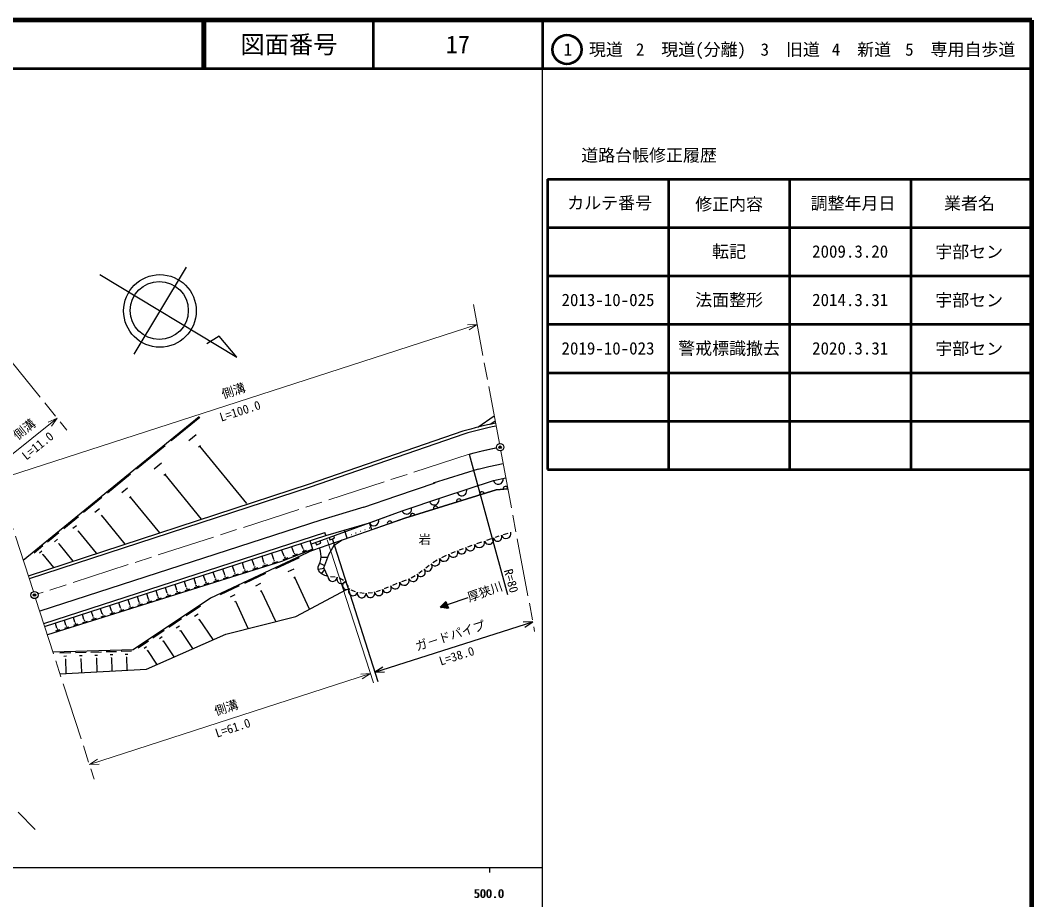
# Model space of a CAD drawing. Units: millimetres, scale not verified. Extents: x 40000 to 680000, y 20000 to 380000.
# Drawn here: x 471133 to 680000, y 198357 to 380000 of the extents above; entities that cross this region are included whole.
import ezdxf
from ezdxf.enums import TextEntityAlignment as Align

# ---------------------------------------------------------------- set-up
doc = ezdxf.new("R2010")
doc.units = ezdxf.units.MM
doc.header["$LTSCALE"] = 1000
doc.header["$PDMODE"] = 32
doc.header["$PDSIZE"] = 500
doc.linetypes.add('CHAIN', pattern=[18.5, 12, -1.5, 3.5, -1.5])
for name, color, linetype, lineweight in [('M-BGD', 7, 'Continuous', 25), ('M-BMK', 2, 'CHAIN', 13), ('M-BMK-SRVR', 3, 'Continuous', 25), ('M-STR-HTXT', 7, 'Continuous', 13), ('M-STR-STRC', 7, 'Continuous', 25), ('M-TTL', 2, 'Continuous', 140), ('M-TTL-BAND', 7, 'Continuous', 25), ('M-TTL-FRAM', 2, 'Continuous', 50), ('M-TTL-LINE', 7, 'Continuous', 50)]:
    doc.layers.add(name, color=color, linetype=linetype, lineweight=lineweight)
doc.layers.add('M-OTRS', color=6, linetype='Continuous')
doc.layers.add('M-TTL-TXT', color=7, linetype='Continuous')
doc.styles.add('@ＭＳ ゴシック', font='')
doc.styles.add('ＭＳ ゴシック', font='')
doc.styles.get('@ＭＳ ゴシック').set_extended_font_data('@MS Gothic')
doc.styles.get('ＭＳ ゴシック').set_extended_font_data('MS Gothic')

msp = doc.modelspace()

# ---------------------------------------------------------------- linework, layer by layer
at = {"layer": 'M-BGD'}
for p, q in [((505424, 328980), (494576, 311020)), ((487600, 327490), (515846, 310428)), ((512185, 314747), (509649, 313149)), ((515846, 310428), (512185, 314747)), ((471754, 268462), (508077, 298174)), ((502285, 293178), (508204, 298020)), ((565588, 295938), (569010, 298301)), ((569215, 297209), (568149, 296537)), ((562524, 295109), (530779, 284170)), ((562705, 294537), (530970, 283601)), ((505957, 293218), (507437, 294428)), ((495131, 287326), (501050, 292168)), ((507965, 291896), (508335, 292199)), ((508150, 292047), (517855, 280183)), ((563849, 290357), (571764, 261420)), ((498803, 287366), (500283, 288576)), ((567858, 287839), (570852, 288473)), ((489138, 282423), (493896, 286315)), ((500810, 286044), (501180, 286346)), ((500995, 286195), (508522, 276994)), ((565718, 287311), (556428, 284371)), ((565718, 287311), (567858, 287839)), ((530779, 284170), (472802, 265221)), ((548904, 281777), (556818, 284495)), ((558425, 281501), (568862, 284963)), ((568862, 284963), (571414, 285475)), ((568862, 284963), (571414, 285475)), ((530970, 283601), (472988, 264650)), ((492090, 282456), (493279, 283429)), ((550522, 277141), (569375, 283026)), ((569375, 283026), (550522, 277141)), ((569375, 283026), (571831, 283248)), ((571831, 283248), (569375, 283026)), ((484196, 278381), (487996, 281489)), ((493703, 281393), (494001, 281636)), ((493852, 281515), (499865, 274164)), ((542091, 279448), (548904, 281777)), ((549978, 278699), (558425, 281501)), ((486553, 278406), (487503, 279183)), ((531166, 271786), (549978, 278699)), ((542091, 279448), (533188, 276751)), ((543219, 276215), (549978, 278699)), ((533188, 276751), (475153, 257962)), ((480120, 275046), (483130, 277509)), ((487842, 277558), (488080, 277752)), ((487961, 277655), (492725, 271830)), ((531585, 270585), (550522, 277141)), ((534204, 273611), (543219, 276215)), ((543717, 274785), (543219, 276215)), ((550522, 277141), (543717, 274785)), ((475985, 255393), (534019, 274182)), ((476758, 272297), (479117, 274226)), ((481987, 275067), (482740, 275682)), ((483008, 274394), (483196, 274548)), ((483102, 274471), (486837, 269906)), ((534204, 273611), (534019, 274182)), ((538672, 273039), (538082, 274731)), ((539443, 273762), (539537, 273797)), ((540382, 274107), (540476, 274142)), ((541321, 274452), (541415, 274487)), ((542259, 274797), (542353, 274832)), ((543198, 275142), (543292, 275177)), ((570912, 273787), (571855, 274089)), ((476170, 254823), (534204, 273611)), ((478222, 272313), (478811, 272795)), ((479022, 271786), (479169, 271906)), ((479095, 271846), (481981, 268319)), ((529552, 270822), (529161, 271809)), ((530902, 272542), (531585, 270585)), ((532105, 272131), (532277, 271662)), ((532277, 271662), (533216, 272007)), ((533216, 272007), (533043, 272476)), ((534856, 269647), (535968, 271574)), ((534921, 273166), (535093, 272696)), ((535093, 272696), (536032, 273041)), ((536032, 273041), (535859, 273511)), ((535968, 271574), (537626, 272686)), ((538505, 273417), (538599, 273452)), ((563579, 271254), (564461, 271566)), ((565429, 271903), (566425, 272251)), ((567512, 272633), (568427, 272953)), ((569271, 273243), (570052, 273506)), ((473986, 270029), (475808, 271519)), ((475116, 270041), (475572, 270414)), ((475734, 269634), (475848, 269728)), ((475791, 269681), (477976, 267010)), ((531585, 270585), (510453, 260674)), ((523497, 268654), (523109, 269893)), ((531520, 270773), (525111, 268231)), ((525628, 269348), (525168, 270508)), ((527622, 270097), (527196, 271169)), ((528318, 269718), (527375, 269344)), ((527651, 270108), (527592, 270085)), ((527852, 269861), (527616, 269767)), ((530205, 270466), (529321, 270116)), ((529580, 270833), (529525, 270811)), ((529768, 270600), (529547, 270512)), ((533855, 266916), (534856, 269647)), ((558207, 269055), (559169, 269499)), ((560111, 269912), (560977, 270272)), ((561854, 270618), (562693, 270933)), ((525111, 268231), (476740, 253063)), ((517385, 266725), (517005, 267938)), ((519414, 267368), (519030, 268594)), ((519448, 267378), (519380, 267357)), ((521452, 268013), (521064, 269252)), ((522205, 267529), (521112, 267186)), ((521487, 268024), (521418, 268003)), ((521692, 267728), (521419, 267642)), ((524249, 268170), (523156, 267827)), ((523531, 268665), (523463, 268644)), ((523737, 268369), (523463, 268284)), ((523889, 266755), (528831, 269073)), ((526369, 268945), (525365, 268546)), ((525659, 269360), (525596, 269336)), ((525873, 269097), (525622, 268997)), ((532956, 267842), (534020, 267366)), ((533239, 269137), (534659, 269111)), ((554862, 266926), (555560, 267476)), ((556346, 268037), (557194, 268552)), ((509363, 264186), (508999, 265346)), ((511355, 264816), (510987, 265990)), ((513356, 265450), (512984, 266636)), ((513389, 265460), (513323, 265439)), ((515366, 266086), (514990, 267286)), ((516099, 265614), (515034, 265280)), ((515399, 266097), (515333, 266076)), ((515599, 265808), (515333, 265725)), ((518125, 266249), (517051, 265913)), ((517419, 266736), (517352, 266715)), ((517621, 266445), (517352, 266361)), ((517495, 263756), (521868, 265807)), ((520160, 266888), (519076, 266548)), ((519652, 267085), (519381, 267000)), ((526438, 266141), (527673, 266721)), ((532685, 266608), (533885, 266847)), ((533357, 265678), (533997, 266591)), ((534642, 265115), (533855, 266916)), ((551868, 264863), (552695, 265313)), ((553467, 265829), (554158, 266358)), ((503444, 262311), (503092, 263433)), ((505408, 262933), (505052, 264068)), ((507381, 263558), (507021, 264706)), ((507413, 263568), (507349, 263548)), ((507606, 263290), (507349, 263209)), ((510077, 263726), (509040, 263401)), ((509396, 264196), (509331, 264175)), ((509591, 263915), (509331, 263834)), ((512075, 264352), (511029, 264024)), ((511388, 264826), (511322, 264806)), ((511584, 264543), (511323, 264461)), ((512509, 261418), (516403, 263244)), ((514082, 264982), (513027, 264651)), ((513587, 265174), (513323, 265092)), ((519750, 263213), (520844, 263726)), ((527596, 264876), (527905, 265021)), ((527751, 264949), (530809, 258428)), ((535199, 265115), (536133, 265058)), ((537032, 264826), (537894, 264370)), ((538447, 263703), (538846, 262999)), ((548079, 263349), (548959, 263727)), ((549914, 264111), (550879, 264458)), ((497605, 260462), (497265, 261547)), ((499542, 261076), (499198, 262173)), ((499573, 261086), (499511, 261066)), ((501488, 261692), (501140, 262802)), ((502177, 261249), (501176, 260935)), ((501520, 261702), (501457, 261682)), ((501708, 261431), (501457, 261353)), ((504138, 261864), (503129, 261547)), ((503475, 262321), (503412, 262301)), ((503665, 262048), (503412, 261969)), ((506109, 262482), (505090, 262162)), ((505440, 262943), (505376, 262923)), ((505631, 262667), (505376, 262587)), ((508088, 263102), (507061, 262780)), ((514517, 260934), (515491, 261391)), ((520776, 262094), (521049, 262222)), ((520912, 262158), (523853, 255887)), ((528072, 256857), (538516, 262423)), ((539402, 262381), (540267, 262023)), ((541230, 261792), (542116, 261698)), ((543006, 261715), (543840, 261827)), ((544694, 262029), (545510, 262290)), ((546362, 262615), (547193, 262964)), ((489945, 258037), (489621, 259072)), ((491847, 258639), (491519, 259687)), ((493758, 259244), (493425, 260304)), ((493788, 259254), (493727, 259235)), ((510453, 260674), (494449, 249956)), ((495677, 259852), (495341, 260924)), ((496347, 259420), (495373, 259115)), ((495707, 259861), (495646, 259842)), ((495890, 259598), (495647, 259522)), ((498281, 260027), (497299, 259719)), ((497636, 260472), (497574, 260453)), ((497820, 260206), (497575, 260129)), ((500225, 260636), (499233, 260326)), ((499759, 260817), (499512, 260740)), ((505408, 257054), (508378, 259043)), ((515430, 259937), (515673, 260052)), ((515552, 259995), (518156, 254441)), ((557876, 258765), (559045, 259967)), ((557954, 258845), (559275, 259306)), ((557987, 258751), (559308, 259212)), ((558109, 259005), (559243, 259401)), ((558208, 258722), (559341, 259118)), ((558265, 259166), (559210, 259495)), ((558421, 259326), (559177, 259590)), ((558430, 258694), (559374, 259023)), ((558577, 259486), (559144, 259684)), ((558733, 259647), (559111, 259778)), ((558889, 259807), (559078, 259873)), ((559045, 259967), (559539, 258551)), ((563541, 260741), (559292, 259259)), ((484293, 256247), (483980, 257246)), ((486168, 256841), (485852, 257852)), ((488053, 257438), (487732, 258461)), ((488698, 257022), (487760, 256728)), ((488082, 257447), (488023, 257429)), ((488258, 257193), (488024, 257120)), ((490597, 257618), (489650, 257321)), ((489975, 258047), (489916, 258028)), ((490153, 257790), (489916, 257716)), ((492505, 258216), (491549, 257916)), ((491877, 258649), (491817, 258630)), ((492056, 258390), (491818, 258315)), ((494421, 258817), (493457, 258514)), ((493969, 258993), (493728, 258917)), ((507118, 256909), (507861, 257406)), ((559539, 258551), (557876, 258765)), ((558652, 258665), (559407, 258929)), ((558874, 258637), (559440, 258834)), ((559095, 258608), (559473, 258740)), ((559317, 258580), (559506, 258645)), ((478718, 254482), (478416, 255445)), ((480568, 255068), (480262, 256042)), ((480596, 255077), (480540, 255059)), ((480766, 254832), (480540, 254762)), ((482426, 255656), (482117, 256643)), ((483054, 255252), (482142, 254966)), ((482455, 255665), (482398, 255647)), ((482626, 255419), (482398, 255347)), ((484927, 255839), (484006, 255551)), ((484322, 256257), (484264, 256238)), ((484495, 256007), (484264, 255935)), ((486808, 256429), (485879, 256138)), ((486197, 256850), (486139, 256832)), ((486372, 256599), (486140, 256526)), ((501809, 254644), (504459, 256419)), ((503335, 254515), (503998, 254958)), ((507993, 256205), (508179, 256329)), ((508086, 256267), (510881, 252094)), ((513610, 253186), (528072, 256857)), ((479334, 254086), (478439, 253805)), ((478746, 254491), (478690, 254474)), ((478914, 254249), (478691, 254179)), ((481190, 254668), (480286, 254384)), ((497239, 245991), (513610, 253186)), ((498517, 252439), (500874, 254018)), ((504116, 253886), (504282, 253997)), ((504199, 253942), (506674, 250246)), ((495504, 250421), (497593, 251820)), ((496707, 250319), (497229, 250669)), ((499874, 252324), (500463, 252719)), ((500569, 251765), (500716, 251864)), ((500642, 251814), (502826, 248554)), ((494449, 249956), (477892, 249504)), ((479290, 249342), (481549, 249404)), ((480155, 248688), (480720, 248703)), ((482533, 249431), (484748, 249491)), ((483382, 248789), (483936, 248804)), ((485733, 249518), (487905, 249577)), ((486565, 248889), (487108, 248903)), ((488890, 249604), (491020, 249662)), ((489706, 248987), (490239, 249002)), ((492005, 249689), (494093, 249746)), ((492805, 249084), (493327, 249098)), ((497323, 249824), (497453, 249911)), ((497388, 249868), (499304, 247007)), ((480385, 248016), (480527, 248020)), ((480456, 248018), (480533, 245186)), ((483608, 248130), (483746, 248134)), ((483677, 248132), (483752, 245360)), ((486787, 248243), (486923, 248246)), ((486855, 248244), (486929, 245532)), ((489923, 248354), (490056, 248357)), ((489990, 248355), (490062, 245702)), ((493018, 248463), (493148, 248467)), ((493083, 248465), (493154, 245870)), ((479343, 245021), (497239, 245991))]:
    msp.add_line(p, q, dxfattribs=at)
for centre, radius in [((499978, 319964), 7493), ((499848, 320053), 5995)]:
    msp.add_circle(centre, radius, dxfattribs=at)
for centre, radius, start, end in [((586088, 214068), 84398, 101.48257, 106.21282), ((586088, 214068), 83798, 101.48257, 106.2028), ((569842, 285160), 1000, 191.33403, 11.33403), ((562317, 282792), 1000, 198.35207, 18.35207), ((566479, 282122), 500, 17.33664, 197.33664), ((571333, 283203), 500, 5.15705, 185.15705), ((556622, 280903), 1000, 198.35207, 18.35207), ((561706, 280632), 500, 17.33664, 197.33664), ((550927, 279014), 1000, 198.35207, 18.35207), ((552160, 277652), 500, 17.33664, 197.33664), ((556933, 279142), 500, 17.33664, 197.33664), ((544157, 276560), 1000, 200.17679, 20.17679), ((547419, 276067), 500, 19.09487, 199.09487), ((569716, 273248), 862, 189.56085, 27.57414), ((571447, 273979), 1022, 198.97635, 16.52127), ((564057, 271379), 958, 197.1219, 21.80524), ((565940, 272168), 1082, 203.53357, 14.97492), ((567927, 272771), 996, 198.98711, 19.54975), ((558635, 269348), 1084, 209.73222, 19.80361), ((560553, 270054), 959, 200.6517, 24.50218), ((562310, 270705), 920, 196.03073, 25.22962), ((555279, 267147), 912, 213.30062, 42.59225), ((556791, 268339), 1018, 214.38862, 27.53799), ((552289, 265041), 967, 203.46024, 33.24501), ((553881, 266011), 898, 209.35346, 44.94936), ((535619, 265080), 977, 177.95345, 353.41998), ((537437, 264574), 934, 155.00957, 325.89289), ((538510, 263264), 841, 110.89794, 313.90545), ((548547, 263528), 978, 202.18709, 23.95444), ((550401, 264343), 1048, 203.52225, 17.36118), ((539844, 262090), 941, 142.87885, 347.56379), ((541654, 261653), 921, 165.22511, 2.47125), ((543448, 261638), 876, 176.42913, 18.81634), ((545153, 262049), 886, 188.3306, 26.91142), ((546826, 262724), 924, 197.28645, 28.01789)]:
    msp.add_arc(centre, radius, start, end, dxfattribs=at)
msp.add_open_spline([(534642, 265115), (533819, 265408), (532923, 265676), (532685, 266608), (532485, 267392), (533123, 267809), (533205, 268615), (533302, 269570), (533186, 270004), (532960, 271061)], degree=3, knots=[0, 0, 0, 0, 1, 1, 1, 2, 2, 2, 3, 3, 3, 3], dxfattribs=at)
at = {"layer": 'M-BMK'}
for p, q in [((456157, 325891), (480767, 295315)), ((570086, 292560), (564700, 321310)), ((563849, 290357), (474789, 261523)), ((570362, 291086), (577349, 253793)), ((473844, 262005), (464835, 289833)), ((474306, 260578), (486396, 223237))]:
    msp.add_line(p, q, dxfattribs=at)
msp.add_arc((584956, 213191), 80000, 101.14873, 105.29825, dxfattribs=at)
at = {"layer": 'M-BMK-SRVR'}
for centre in [(570224, 291823), (474075, 261292)]:
    msp.add_circle(centre, 750, dxfattribs=at)
for p in [(570224, 291823), (474075, 261292)]:
    msp.add_point(p, dxfattribs=at)
at = {"layer": 'M-OTRS'}
for p in [(570224, 291823), (474075, 261292)]:
    msp.add_point(p, dxfattribs=at)
at = {"layer": 'M-STR-HTXT'}
for p, q in [((466375, 285076), (565477, 317161)), ((565477, 317161), (563480, 317059)), ((563799, 316074), (565477, 317161)), ((468302, 289389), (478760, 297808)), ((478760, 297808), (476931, 297000)), ((477580, 296193), (478760, 297808)), ((534512, 272660), (544061, 243167)), ((485410, 226281), (543445, 245070)), ((543445, 245070), (541447, 244967)), ((541766, 243982), (543445, 245070)), ((487089, 227369), (485410, 226281)), ((485410, 226281), (487408, 226384)), ((470674, 216436), (474209, 212900))]:
    msp.add_line(p, q, dxfattribs=at)
at = {"layer": 'M-STR-STRC'}
for p, q in [((535522, 272952), (544961, 243424)), ((544352, 245329), (576981, 255759)), ((576981, 255759), (574983, 255664)), ((575298, 254678), (576981, 255759)), ((546035, 246410), (544352, 245329)), ((544352, 245329), (546350, 245424))]:
    msp.add_line(p, q, dxfattribs=at)
at = {"layer": 'M-TTL'}
for p, q in [((680000, 380000), (40000, 380000)), ((680000, 20000), (680000, 380000))]:
    msp.add_line(p, q, dxfattribs=at)
at = {"layer": 'M-TTL-BAND'}
for p, q in [((579000, 20000), (579000, 370000)), ((40000, 205000), (579000, 205000)), ((568000, 205000), (568000, 204000))]:
    msp.add_line(p, q, dxfattribs=at)
at = {"layer": 'M-TTL-FRAM'}
for p, q in [((580000, 347197), (580000, 287197)), ((580000, 347197), (680000, 347197)), ((580000, 287197), (680000, 287197))]:
    msp.add_line(p, q, dxfattribs=at)
at = {"layer": 'M-TTL-LINE'}
for p, q in [((508747, 380000), (508747, 370000)), ((509247, 380000), (509247, 370000)), ((543997, 380000), (543997, 370000)), ((579000, 380000), (579000, 370000)), ((40000, 370000), (680000, 370000)), ((605000, 347197), (605000, 287197)), ((630000, 347197), (630000, 287197)), ((655000, 347197), (655000, 287197)), ((580000, 337197), (680000, 337197)), ((580000, 327197), (680000, 327197)), ((580000, 317197), (680000, 317197)), ((580000, 307197), (680000, 307197)), ((580000, 297197), (680000, 297197))]:
    msp.add_line(p, q, dxfattribs=at)
msp.add_circle((584031, 373958), 3000, dxfattribs=at)

# ---------------------------------------------------------------- texts
at = {"layer": 'M-BGD', "style": 'ＭＳ ゴシック'}
msp.add_text('岩', height=1833, dxfattribs=at).set_placement((554665, 272759), align=Align.MIDDLE_CENTER)
msp.add_text('R=80', height=1833, rotation=285.298, dxfattribs=at).set_placement((570445, 266242), align=Align.BOTTOM_LEFT)
msp.add_text('厚狭川', height=1833, rotation=19.232, dxfattribs=at).set_placement((563541, 260741), align=Align.MIDDLE_LEFT)
at = {"layer": 'M-STR-HTXT', "style": 'ＭＳ ゴシック'}
for rotation, p in [(17.94, (515618, 302070)), (38.83, (472904, 294377)), (17.94, (514119, 236627))]:
    msp.add_text('側溝', height=1833, rotation=rotation, dxfattribs=at).set_placement(p, align=Align.BOTTOM_CENTER)
at = {"layer": 'M-STR-HTXT', "style": '@ＭＳ ゴシック'}
for s, rotation, p in [('L=100.0', 17.94, (516234, 300167)), ('L=11.0', 38.83, (474158, 292819)), ('L=61.0', 17.94, (514735, 234724))]:
    msp.add_text(s, height=1833, rotation=rotation, dxfattribs=at).set_placement(p, align=Align.TOP_CENTER)
at = {"layer": 'M-STR-STRC', "style": 'ＭＳ ゴシック'}
msp.add_text('ガ－ドパイプ', height=1833, rotation=17.727, dxfattribs=at).set_placement((560362, 251496), align=Align.BOTTOM_CENTER)
at = {"layer": 'M-STR-STRC', "style": '@ＭＳ ゴシック'}
msp.add_text('L=38.0', height=1833, rotation=17.727, dxfattribs=at).set_placement((560971, 249591), align=Align.TOP_CENTER)
at = {"layer": 'M-TTL-BAND', "style": 'ＭＳ ゴシック'}
for p in [(567844, 198195), (568000, 198195)]:
    msp.add_text('500.0', height=1833, dxfattribs=at).set_placement(p, align=Align.BOTTOM_CENTER)
at = {"layer": 'M-TTL-TXT', "style": 'ＭＳ ゴシック'}
for s, height, p in [('図面番号', 3666, (526622, 375000)), ('17', 3666, (561497, 375000)), ('1\u3000現道', 2566, (589448, 373958)), ('2\u3000現道(分離)', 2566, (609619, 373958)), ('3\u3000旧道', 2566, (630121, 373958)), ('4\u3000新道', 2566, (644824, 373958)), ('5\u3000専用自歩道', 2566, (665228, 373958)), ('道路台帳修正履歴', 2566, (600968, 352113)), ('カルテ番号', 2566, (592839, 342277)), ('修正内容', 2566, (617509, 342023)), ('調整年月日', 2566, (643089, 342197)), ('業者名', 2566, (667134, 342197)), ('転記', 2566, (617500, 332245)), ('2009.3.20', 2566, (642500, 332245)), ('宇部セン', 2566, (667077, 332189)), ('法面整形', 2566, (617500, 322245)), ('宇部セン', 2566, (667077, 322189)), ('2013-10-025', 2566, (592500, 322245)), ('2014.3.31', 2566, (642500, 322245)), ('2019-10-023', 2566, (592500, 312245)), ('警戒標識撤去', 2566, (617500, 312245)), ('2020.3.31', 2566, (642500, 312245)), ('宇部セン', 2566, (667077, 312189))]:
    msp.add_text(s, height=height, dxfattribs=at).set_placement(p, align=Align.MIDDLE_CENTER)

doc.saveas('drawing.dxf')
